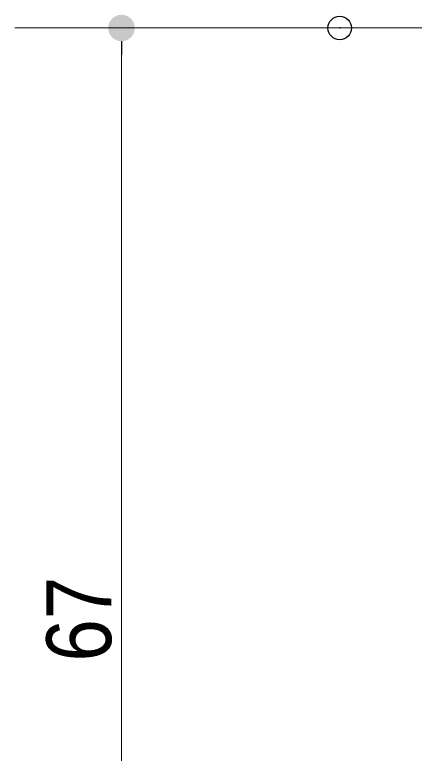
# Model space of a CAD drawing. Units: millimetres, scale not verified. Extents: x -4547 to 4547, y -2284 to 2284.
# Drawn here: x -814.6 to -644.8, y 407.4 to 721.6 of the extents above; entities that cross this region are included whole.
import ezdxf
from ezdxf.enums import TextEntityAlignment as Align

# ---------------------------------------------------------------- set-up
doc = ezdxf.new("R2010")
doc.units = ezdxf.units.MM
doc.header["$LTSCALE"] = 20
doc.header["$PDMODE"] = 32
doc.header["$PDSIZE"] = 10
for name, color, linetype, lineweight in [('0-1_3一般', 7, 'Continuous', 15), ('0-2_2寸法-1', 7, 'Continuous', 15), ('0-3_0', 7, 'Continuous', 25)]:
    doc.layers.add(name, color=color, linetype=linetype, lineweight=lineweight)
doc.layers.add('0-4_Defpoints', color=7, linetype='Continuous')
doc.styles.add('ＭＳ Ｐゴシック', font='')
doc.styles.get('ＭＳ Ｐゴシック').set_extended_font_data('MS PGothic')

# ---------------------------------------------------------------- blocks, each defined once
blk = doc.blocks.new('グループ-62')
at = {"layer": '0-1_3一般'}
blk.add_lwpolyline([(29840.7, 14319), (21020.7, 14319), (10520.7, 14319)], dxfattribs=at)
blk = doc.blocks.new('グループ-65')
at = {"layer": '0-1_3一般'}
blk.add_blockref('グループ-62', (0, 0), dxfattribs=at)
blk = doc.blocks.new('_Dot')
at = {"layer": '0-3_0'}
blk.add_line((-10, 0), (-20, 0), dxfattribs=at)
for points in [[(0, 0), (-8.76, 4.82), (-8.09, 5.88)], [(0, 0), (-8.09, 5.88), (-7.29, 6.85)], [(0, 0), (-7.29, 6.85), (-6.37, 7.71)], [(0, 0), (-6.37, 7.71), (-5.36, 8.44)], [(0, 0), (-5.36, 8.44), (-4.26, 9.05)], [(0, 0), (-4.26, 9.05), (-3.09, 9.51)], [(0, 0), (-3.09, 9.51), (-1.87, 9.82)], [(0, 0), (-1.87, 9.82), (-0.63, 9.98)], [(0, 0), (-0.63, 9.98), (0.63, 9.98)], [(0, 0), (0.63, 9.98), (1.87, 9.82)], [(0, 0), (1.87, 9.82), (3.09, 9.51)], [(0, 0), (3.09, 9.51), (4.26, 9.05)], [(0, 0), (4.26, 9.05), (5.36, 8.44)], [(0, 0), (5.36, 8.44), (6.37, 7.71)], [(0, 0), (6.37, 7.71), (7.29, 6.85)], [(0, 0), (7.29, 6.85), (8.09, 5.88)], [(0, 0), (8.09, 5.88), (8.76, 4.82)], [(0, 0), (-10, 0), (-9.92, 1.25)], [(0, 0), (-9.92, -1.25), (-10, 0)], [(0, 0), (-9.92, 1.25), (-9.69, 2.49)], [(0, 0), (-9.69, -2.49), (-9.92, -1.25)], [(0, 0), (-9.69, 2.49), (-9.3, 3.68)], [(0, 0), (-9.3, -3.68), (-9.69, -2.49)], [(0, 0), (-9.3, 3.68), (-8.76, 4.82)], [(0, 0), (-8.76, -4.82), (-9.3, -3.68)], [(0, 0), (-8.09, -5.88), (-8.76, -4.82)], [(0, 0), (-7.29, -6.85), (-8.09, -5.88)], [(0, 0), (-6.37, -7.71), (-7.29, -6.85)], [(0, 0), (-5.36, -8.44), (-6.37, -7.71)], [(0, 0), (-4.26, -9.05), (-5.36, -8.44)], [(0, 0), (-3.09, -9.51), (-4.26, -9.05)], [(0, 0), (-1.87, -9.82), (-3.09, -9.51)], [(0, 0), (-0.63, -9.98), (-1.87, -9.82)], [(0, 0), (0.63, -9.98), (-0.63, -9.98)], [(0, 0), (8.76, 4.82), (9.3, 3.68)], [(0, 0), (9.3, 3.68), (9.69, 2.49)], [(0, 0), (9.69, 2.49), (9.92, 1.25)], [(0, 0), (9.92, 1.25), (10, 0)], [(0, 0), (1.87, -9.82), (0.63, -9.98)], [(0, 0), (3.09, -9.51), (1.87, -9.82)], [(0, 0), (4.26, -9.05), (3.09, -9.51)], [(0, 0), (5.36, -8.44), (4.26, -9.05)], [(0, 0), (6.37, -7.71), (5.36, -8.44)], [(0, 0), (7.29, -6.85), (6.37, -7.71)], [(0, 0), (8.09, -5.88), (7.29, -6.85)], [(0, 0), (8.76, -4.82), (8.09, -5.88)], [(0, 0), (9.3, -3.68), (8.76, -4.82)], [(0, 0), (9.69, -2.49), (9.3, -3.68)], [(0, 0), (9.92, -1.25), (9.69, -2.49)], [(0, 0), (10, 0), (9.92, -1.25)]]:
    blk.add_solid(points, dxfattribs=at)

msp = doc.modelspace()

# ---------------------------------------------------------------- linework, layer by layer
at = {"layer": '0-2_2寸法-1'}
for p, q in [((-691.45, 715.95), (-784.21, 715.95)), ((-769.21, 704.7), (-769.21, 224.68))]:
    msp.add_line(p, q, dxfattribs=at)
at = {"layer": '0-4_Defpoints'}
msp.add_point((-676.45, 715.95), dxfattribs=at)

# ---------------------------------------------------------------- block references
at = {"layer": '0-1_3一般', "xscale": 0.05, "yscale": 0.05}
msp.add_blockref('グループ-65', (-1340.62, 0), dxfattribs=at)
at = {"layer": '0-2_2寸法-1', "xscale": 0.5627563, "yscale": 0.5627563, "rotation": 90}
msp.add_blockref('_Dot', (-769.21, 715.95), dxfattribs=at)

# ---------------------------------------------------------------- texts
at = {"layer": '0-2_2寸法-1', "style": 'ＭＳ Ｐゴシック', "width": 0.9}
msp.add_text('67', height=27.57, rotation=90, dxfattribs=at).set_placement((-765.33, 446.39), align=Align.BOTTOM_LEFT)

doc.saveas('drawing.dxf')
